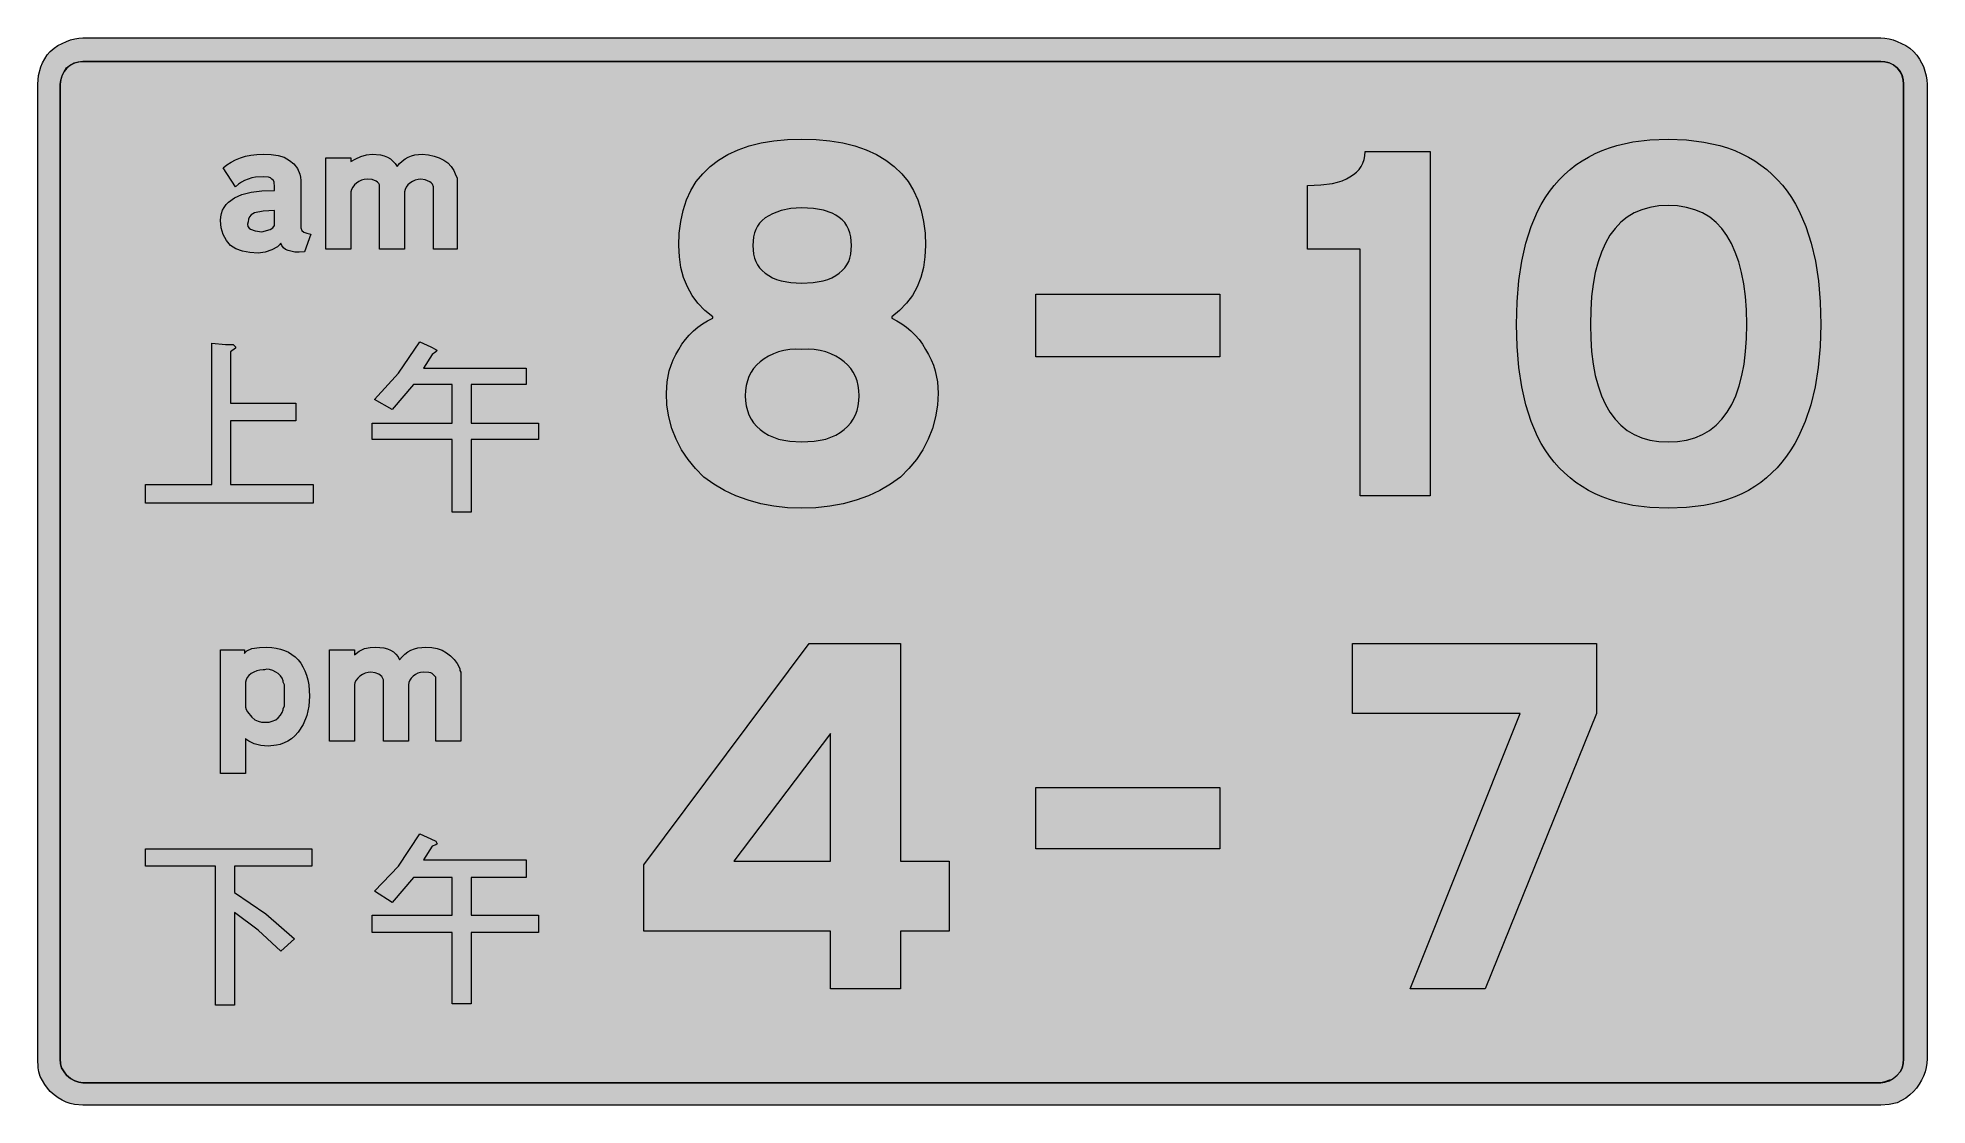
# Model space of a CAD drawing. Header units: metres. Extents: x 58 to 511, y 9 to 265.
import ezdxf

# ---------------------------------------------------------------- set-up
doc = ezdxf.new("R2010")
doc.units = ezdxf.units.M
doc.layers.add('FILL_BLACK_000000', color=7, linetype='Continuous', true_color=0x000000)
doc.layers.add('FILL_WHITE_FFFFFF', color=7, linetype='Continuous', true_color=0xffffff)

msp = doc.modelspace()

# ---------------------------------------------------------------- hatches: boundary and pattern name
at = {"layer": 'FILL_BLACK_000000', "true_color": 0x000000}
h = msp.add_hatch(color=7, dxfattribs=at)
h.dxf.hatch_style = 1
h.paths.add_polyline_path([(500.84, 264.72), (501.84, 264.55), (502.84, 264.27), (503.79, 263.88), (505.85, 262.9), (506.79, 262.28), (507.69, 261.48), (508.49, 260.58), (509.11, 259.68), (510.09, 257.88), (510.77, 255.67), (510.93, 254.63), (510.99, 253.68), (510.99, 19.98), (510.93, 18.96), (510.77, 17.92), (510.5, 16.88), (510.13, 15.85), (509.66, 14.86), (509.09, 13.9), (508.43, 13.01), (507.69, 12.18), (506.79, 11.34), (505.85, 10.6), (504.86, 9.99), (503.79, 9.48), (501.84, 9.07), (499.89, 8.88), (69.09, 8.88), (67.07, 9.06), (66.07, 9.29), (65.08, 9.63), (64.1, 10.08), (63.14, 10.65), (62.2, 11.35), (61.29, 12.18), (60.62, 12.95), (59.98, 13.87), (58.89, 15.78), (58.54, 16.86), (58.36, 17.88), (58.29, 19.98), (58.29, 253.68), (58.46, 255.74), (59, 257.8), (59.42, 258.8), (59.94, 259.75), (60.56, 260.65), (61.29, 261.48), (62.19, 262.28), (63.13, 262.9), (65.19, 263.88), (66.14, 264.27), (67.14, 264.55), (68.14, 264.72), (69.09, 264.78), (499.89, 264.78), (500.84, 264.72)])
h.paths.add_polyline_path([(66.98, 258.66), (66.06, 258.16), (65.26, 257.5), (64.61, 256.71), (64.11, 255.79), (63.8, 254.77), (63.69, 253.68), (63.69, 19.98), (63.73, 18.82), (63.99, 17.88), (64.59, 16.87), (65.19, 16.08), (66.14, 15.29), (67.14, 14.73), (68.14, 14.39), (69.09, 14.28), (499.89, 14.28), (500.84, 14.39), (501.84, 14.73), (502.84, 15.29), (503.79, 16.08), (504.53, 16.86), (504.99, 17.8), (505.22, 18.86), (505.29, 19.98), (505.29, 253.68), (505.22, 254.63), (504.99, 255.63), (504.53, 256.63), (503.79, 257.58), (502.84, 258.32), (501.84, 258.78), (500.84, 259.01), (499.89, 259.08), (69.09, 259.08), (68, 258.97), (66.98, 258.66)], flags=16)
h = msp.add_hatch(color=7, dxfattribs=at)
h.dxf.hatch_style = 1
h.paths.add_polyline_path([(231.51, 153.09), (228.46, 153.93), (225.56, 155), (222.81, 156.28), (220.25, 157.78), (217.89, 159.48), (215.87, 161.49), (214.08, 163.68), (212.54, 166.02), (211.25, 168.52), (210.23, 171.14), (209.49, 173.87), (209.04, 176.69), (208.89, 179.58), (209.06, 182.28), (209.6, 184.94), (210.02, 186.26), (210.54, 187.55), (211.16, 188.83), (211.89, 190.08), (212.62, 191.29), (213.45, 192.43), (214.37, 193.51), (215.38, 194.5), (216.45, 195.42), (217.59, 196.24), (218.77, 196.96), (219.99, 197.58), (219.99, 197.88), (218.09, 199.43), (216.45, 201.14), (215.05, 203.03), (213.92, 205.08), (213.03, 207.3), (212.4, 209.69), (212.02, 212.25), (211.89, 214.98), (212, 217.95), (212.34, 220.76), (212.92, 223.41), (213.73, 225.89), (214.78, 228.19), (216.07, 230.29), (217.6, 232.19), (219.39, 233.88), (221.41, 235.46), (223.66, 236.81), (226.11, 237.95), (228.77, 238.87), (231.62, 239.58), (234.66, 240.08), (237.89, 240.38), (241.29, 240.48), (244.79, 240.38), (248.09, 240.08), (251.19, 239.58), (254.08, 238.87), (256.76, 237.95), (259.22, 236.81), (261.47, 235.46), (263.49, 233.88), (265.28, 232.19), (266.81, 230.29), (268.1, 228.19), (269.15, 225.89), (269.96, 223.41), (270.54, 220.76), (270.88, 217.95), (270.99, 214.98), (270.86, 212.25), (270.48, 209.69), (269.85, 207.3), (268.97, 205.08), (267.83, 203.03), (266.43, 201.14), (264.79, 199.43), (262.89, 197.88), (262.89, 197.58), (264.11, 196.96), (265.29, 196.24), (266.43, 195.42), (267.5, 194.5), (268.51, 193.51), (269.43, 192.43), (270.26, 191.29), (270.99, 190.08), (271.72, 188.83), (272.34, 187.55), (272.86, 186.26), (273.28, 184.94), (273.82, 182.28), (273.99, 179.58), (273.84, 176.69), (273.39, 173.87), (272.65, 171.14), (271.63, 168.52), (270.34, 166.02), (268.8, 163.68), (267.01, 161.49), (264.99, 159.48), (262.63, 157.78), (260.06, 156.28), (257.31, 155), (254.38, 153.93), (251.29, 153.09), (248.07, 152.48), (244.73, 152.11), (241.29, 151.98), (237.95, 152.11), (234.68, 152.48), (231.51, 153.09)])
h.paths.add_polyline_path([(237.08, 189.82), (235.78, 189.48), (234.55, 189.03), (233.4, 188.48), (232.34, 187.82), (231.39, 187.08), (230.55, 186.35), (229.81, 185.52), (229.2, 184.6), (228.69, 183.59), (228.3, 182.52), (228.01, 181.38), (227.85, 180.2), (227.79, 178.98), (227.85, 177.76), (228.01, 176.58), (228.3, 175.44), (228.69, 174.37), (229.2, 173.36), (229.81, 172.44), (230.55, 171.61), (231.39, 170.88), (232.34, 170.15), (233.4, 169.53), (234.55, 169.01), (235.78, 168.59), (237.08, 168.28), (238.44, 168.05), (241.29, 167.88), (244.32, 168.05), (245.73, 168.28), (247.07, 168.59), (248.32, 169.01), (249.47, 169.53), (250.53, 170.15), (251.49, 170.88), (252.33, 171.61), (253.06, 172.44), (253.68, 173.36), (254.19, 174.37), (254.58, 175.44), (254.87, 176.58), (255.03, 177.76), (255.09, 178.98), (255.03, 180.2), (254.87, 181.38), (254.58, 182.52), (254.19, 183.59), (253.68, 184.6), (253.06, 185.52), (252.33, 186.35), (251.49, 187.08), (250.53, 187.82), (249.47, 188.48), (248.32, 189.03), (247.07, 189.48), (245.73, 189.82), (244.32, 190.03), (242.84, 190.12), (241.29, 190.08), (239.84, 190.12), (238.44, 190.03), (237.08, 189.82)], flags=16)
h.paths.add_polyline_path([(252.88, 218.04), (252.55, 218.92), (252.14, 219.73), (251.63, 220.46), (251.03, 221.13), (250.33, 221.73), (249.53, 222.26), (248.65, 222.71), (246.58, 223.42), (244.13, 223.84), (241.29, 223.98), (238.71, 223.82), (236.38, 223.34), (234.33, 222.59), (232.59, 221.58), (231.86, 220.99), (231.24, 220.34), (230.72, 219.62), (230.3, 218.84), (229.99, 217.99), (229.76, 217.07), (229.59, 214.98), (229.76, 212.89), (229.99, 211.97), (230.3, 211.12), (230.72, 210.34), (231.24, 209.62), (231.86, 208.97), (232.59, 208.38), (233.42, 207.76), (234.33, 207.25), (235.32, 206.83), (236.38, 206.5), (238.71, 206.1), (241.29, 205.98), (244.05, 206.1), (246.47, 206.5), (247.55, 206.83), (248.55, 207.25), (249.46, 207.76), (250.29, 208.38), (251.02, 208.97), (251.64, 209.62), (252.16, 210.34), (252.58, 211.12), (252.89, 211.97), (253.12, 212.89), (253.29, 214.98), (253.11, 217.09), (252.88, 218.04)], flags=16)
h = msp.add_hatch(color=7, dxfattribs=at)
h.dxf.hatch_style = 1
h.paths.add_polyline_path([(484.88, 185.73), (484.13, 181.08), (483.09, 176.77), (481.77, 172.81), (480.17, 169.21), (479.28, 167.54), (478.31, 165.96), (477.28, 164.48), (476.19, 163.08), (475.03, 161.72), (473.8, 160.45), (472.5, 159.27), (471.12, 158.18), (469.68, 157.18), (468.16, 156.27), (466.57, 155.45), (464.9, 154.72), (463.16, 154.07), (461.35, 153.51), (459.46, 153.04), (457.5, 152.66), (453.35, 152.15), (448.89, 151.98), (444.53, 152.15), (440.45, 152.66), (436.64, 153.51), (434.84, 154.07), (433.1, 154.72), (431.43, 155.45), (429.83, 156.27), (428.3, 157.18), (426.83, 158.18), (425.42, 159.27), (424.08, 160.45), (422.8, 161.72), (421.59, 163.08), (420.5, 164.48), (419.48, 165.96), (418.53, 167.54), (417.65, 169.21), (416.11, 172.81), (414.84, 176.77), (413.86, 181.08), (413.15, 185.73), (412.73, 190.74), (412.59, 196.08), (412.73, 201.51), (413.15, 206.56), (413.86, 211.23), (414.84, 215.54), (416.11, 219.5), (417.65, 223.12), (418.53, 224.81), (419.48, 226.41), (420.5, 227.93), (421.59, 229.38), (422.8, 230.74), (424.08, 232.01), (425.42, 233.19), (426.83, 234.28), (428.3, 235.28), (429.83, 236.19), (431.43, 237.01), (433.1, 237.74), (434.84, 238.39), (436.64, 238.95), (440.45, 239.8), (444.53, 240.31), (448.89, 240.48), (453.31, 240.31), (457.44, 239.79), (461.29, 238.93), (463.11, 238.37), (464.86, 237.72), (466.54, 236.98), (468.15, 236.16), (469.68, 235.26), (471.15, 234.26), (472.54, 233.18), (473.87, 232.01), (475.12, 230.76), (476.3, 229.42), (477.41, 227.99), (478.45, 226.47), (479.42, 224.87), (480.32, 223.18), (481.14, 221.4), (481.9, 219.54), (483.19, 215.55), (484.19, 211.21), (484.91, 206.51), (485.35, 201.47), (485.49, 196.08), (485.34, 190.74), (484.88, 185.73)])
h.paths.add_polyline_path([(467.46, 202.78), (467.06, 205.77), (466.52, 208.53), (465.83, 211.06), (465.01, 213.38), (464.06, 215.48), (462.99, 217.38), (461.78, 219.07), (460.41, 220.53), (458.87, 221.77), (457.18, 222.78), (455.33, 223.57), (453.33, 224.13), (451.18, 224.47), (448.89, 224.58), (446.65, 224.47), (444.56, 224.13), (442.61, 223.57), (440.79, 222.78), (439.13, 221.78), (437.6, 220.55), (436.22, 219.09), (434.98, 217.42), (433.88, 215.52), (432.93, 213.4), (432.13, 211.06), (431.47, 208.51), (430.95, 205.73), (430.58, 202.73), (430.36, 199.51), (430.29, 196.08), (430.36, 192.7), (430.58, 189.53), (430.95, 186.57), (431.47, 183.83), (432.13, 181.3), (432.93, 178.98), (433.88, 176.89), (434.98, 175), (436.22, 173.34), (437.6, 171.9), (439.13, 170.67), (440.79, 169.67), (442.61, 168.89), (444.56, 168.33), (446.65, 167.99), (448.89, 167.88), (451.18, 167.99), (453.32, 168.33), (455.31, 168.89), (457.16, 169.67), (458.86, 170.67), (460.41, 171.9), (461.81, 173.34), (463.06, 175), (464.17, 176.89), (465.13, 178.98), (465.94, 181.3), (466.61, 183.83), (467.13, 186.57), (467.49, 189.53), (467.72, 192.7), (467.79, 196.08), (467.71, 199.55), (467.46, 202.78)], flags=16)
h = msp.add_hatch(color=7, dxfattribs=at)
h.dxf.hatch_style = 1
h.paths.add_polyline_path([(120.95, 213.36), (119.9, 213.4), (118.29, 213.78), (117.67, 214.06), (117.16, 214.45), (116.77, 214.96), (116.49, 215.58), (116.17, 215.13), (115.69, 214.7), (114.35, 213.93), (112.74, 213.39), (111.09, 213.18), (109.13, 213.29), (107.34, 213.63), (105.77, 214.19), (104.49, 214.98), (103.48, 216.21), (102.73, 217.64), (102.25, 219.24), (102.09, 220.98), (102.15, 221.85), (102.31, 222.67), (102.58, 223.43), (102.95, 224.13), (103.42, 224.78), (103.99, 225.37), (105.39, 226.38), (107.19, 227.17), (109.4, 227.73), (112.01, 228.07), (114.99, 228.18), (114.99, 229.08), (114.92, 230.2), (114.74, 230.6), (114.39, 230.88), (114.06, 231.23), (113.56, 231.4), (112.29, 231.48), (110.49, 231.4), (109.59, 231.23), (108.69, 230.88), (107.84, 230.6), (107.08, 230.2), (106.37, 229.7), (105.69, 229.08), (102.69, 233.58), (103.62, 234.32), (104.61, 234.98), (105.67, 235.55), (106.82, 236.02), (108.04, 236.39), (109.36, 236.66), (110.77, 236.82), (112.29, 236.88), (114.2, 236.81), (115.89, 236.58), (117.35, 236.12), (118.59, 235.38), (119.64, 234.55), (120.5, 233.43), (121.08, 232.09), (121.24, 231.35), (121.29, 230.58), (121.29, 219.18), (121.58, 218.61), (122.04, 218.2), (122.72, 217.91), (123.69, 217.68), (122.19, 213.48), (120.95, 213.36)])
h.paths.add_polyline_path([(108.65, 219.55), (108.9, 219.16), (109.29, 218.88), (110.41, 218.47), (111.99, 218.28), (113.94, 218.8), (114.61, 219.21), (114.99, 219.78), (114.99, 223.38), (112.25, 223.19), (110.19, 222.78), (109.45, 222.33), (108.99, 221.84), (108.76, 221.3), (108.69, 220.68), (108.57, 220.06), (108.65, 219.55)], flags=16)
h = msp.add_hatch(color=7, dxfattribs=at)
h.dxf.hatch_style = 1
h.paths.add_polyline_path([(149.41, 230.81), (148.72, 230.62), (148.07, 230.33), (147.47, 229.94), (146.95, 229.49), (146.55, 228.98), (146.28, 228.44), (146.19, 227.88), (146.19, 214.08), (140.19, 214.08), (140.19, 229.08), (140.13, 229.5), (139.97, 229.87), (139.72, 230.18), (139.36, 230.43), (138.42, 230.77), (137.19, 230.88), (136.52, 230.81), (135.86, 230.62), (135.24, 230.33), (134.68, 229.94), (134.18, 229.49), (133.77, 228.98), (133.47, 228.44), (133.29, 227.88), (133.29, 214.08), (127.29, 214.08), (127.29, 235.98), (133.29, 235.98), (133.29, 235.08), (134.49, 235.79), (135.69, 236.28), (137.04, 236.69), (138.39, 236.88), (140.42, 236.71), (141.29, 236.48), (142.06, 236.17), (142.76, 235.75), (143.37, 235.23), (143.91, 234.61), (144.39, 233.88), (144.98, 234.61), (145.62, 235.23), (146.31, 235.75), (147.05, 236.17), (147.83, 236.48), (148.65, 236.71), (150.39, 236.88), (151.89, 236.71), (153.26, 236.42), (154.48, 236), (155.56, 235.45), (156.51, 234.76), (157.31, 233.93), (157.97, 232.93), (158.49, 231.78), (158.75, 231.22), (158.79, 230.88), (158.79, 229.98), (158.79, 229.68), (158.79, 214.08), (153.09, 214.08), (153.09, 229.08), (152.86, 229.68), (152.58, 230.01), (152.19, 230.28), (151.14, 230.69), (150.09, 230.88), (149.41, 230.81)])
h = msp.add_hatch(color=7, dxfattribs=at)
h.dxf.hatch_style = 1
h.paths.add_polyline_path([(391.89, 154.98), (375.09, 154.98), (375.09, 214.08), (362.49, 214.08), (362.49, 229.38), (365.69, 229.5), (368.49, 229.87), (369.73, 230.16), (370.84, 230.52), (371.83, 230.96), (372.69, 231.48), (373.53, 231.97), (374.27, 232.54), (374.88, 233.19), (375.39, 233.92), (375.78, 234.71), (376.06, 235.57), (376.23, 236.5), (376.29, 237.48), (391.89, 237.48), (391.89, 154.98)])
h = msp.add_hatch(color=7, dxfattribs=at)
h.dxf.hatch_style = 1
h.paths.add_polyline_path([(341.49, 203.28), (341.49, 188.28), (297.39, 188.28), (297.39, 203.28), (341.49, 203.28)])
h = msp.add_hatch(color=7, dxfattribs=at)
h.dxf.hatch_style = 1
h.paths.add_polyline_path([(105.09, 191.28), (105.69, 190.68), (105.69, 190.38), (104.49, 189.48), (104.49, 177.18), (120.09, 177.18), (120.09, 172.98), (104.49, 172.98), (104.49, 157.68), (124.29, 157.68), (124.29, 153.18), (84.09, 153.18), (84.09, 157.68), (99.99, 157.68), (99.99, 191.58), (103.29, 191.28), (105.09, 191.28)])
h = msp.add_hatch(color=7, dxfattribs=at)
h.dxf.hatch_style = 1
h.paths.add_polyline_path([(144.69, 184.38), (149.79, 191.88), (152.49, 190.68), (153.69, 190.08), (153.99, 189.78), (153.69, 189.48), (152.79, 188.88), (150.69, 185.58), (175.29, 185.58), (175.29, 181.68), (162.09, 181.68), (162.09, 172.38), (178.29, 172.38), (178.29, 168.48), (162.09, 168.48), (162.09, 151.08), (157.59, 151.08), (157.59, 168.48), (138.39, 168.48), (138.39, 172.38), (157.59, 172.38), (157.59, 181.68), (148.29, 181.68), (143.19, 175.68), (138.99, 178.08), (144.69, 184.38)])
h = msp.add_hatch(color=7, dxfattribs=at)
h.dxf.hatch_style = 1
h.paths.add_polyline_path([(122.72, 102.29), (121.87, 100.19), (120.69, 98.28), (119.89, 97.45), (119.06, 96.75), (118.2, 96.18), (117.31, 95.73), (116.4, 95.39), (115.46, 95.16), (113.49, 94.98), (111.72, 95.13), (110.11, 95.54), (108.85, 96.12), (108.4, 96.44), (108.09, 96.78), (108.09, 88.38), (102.09, 88.38), (102.09, 118.08), (107.79, 118.08), (107.79, 117.18), (107.94, 117.45), (108.35, 117.78), (109.59, 118.38), (111.39, 118.64), (113.19, 118.68), (114.34, 118.63), (115.44, 118.48), (116.47, 118.24), (117.44, 117.91), (118.35, 117.48), (119.19, 116.96), (119.96, 116.34), (120.65, 115.64), (121.28, 114.85), (121.82, 113.98), (122.29, 113.02), (122.68, 111.97), (122.99, 110.84), (123.21, 109.64), (123.39, 106.98), (123.22, 104.57), (122.72, 102.29)])
h.paths.add_polyline_path([(114.45, 100.93), (115.29, 101.28), (115.91, 101.78), (116.42, 102.37), (116.81, 103.01), (117.09, 103.68), (117.09, 103.98), (117.39, 104.58), (117.39, 104.88), (117.39, 109.38), (117.39, 109.68), (117.09, 110.28), (117.09, 110.58), (116.81, 111.25), (116.42, 111.85), (115.91, 112.35), (115.29, 112.68), (114.57, 113.07), (113.83, 113.32), (113.14, 113.4), (112.59, 113.28), (112.29, 113.28), (111.51, 113.21), (110.75, 113.02), (110.04, 112.73), (109.4, 112.34), (108.87, 111.89), (108.45, 111.38), (108.18, 110.84), (108.09, 110.28), (108.09, 104.28), (108.2, 103.78), (108.5, 103.19), (109.59, 101.88), (110.31, 101.31), (111.09, 100.94), (111.87, 100.74), (112.59, 100.68), (113.71, 100.75), (114.45, 100.93)], flags=16)
h = msp.add_hatch(color=7, dxfattribs=at)
h.dxf.hatch_style = 1
h.paths.add_polyline_path([(150.02, 112.61), (149.37, 112.42), (148.76, 112.13), (148.21, 111.74), (147.75, 111.29), (147.4, 110.78), (147.17, 110.24), (147.09, 109.68), (147.09, 96.18), (141.09, 96.18), (141.09, 110.88), (140.71, 111.67), (140.04, 112.23), (139.15, 112.57), (138.09, 112.68), (137.41, 112.61), (136.72, 112.42), (136.06, 112.13), (135.47, 111.74), (134.95, 111.29), (134.55, 110.78), (134.28, 110.24), (134.19, 109.68), (134.19, 96.18), (128.19, 96.18), (128.19, 118.08), (134.19, 118.08), (134.19, 116.88), (135.28, 117.74), (136.59, 118.38), (137.94, 118.64), (139.29, 118.68), (141.19, 118.51), (142.04, 118.28), (142.81, 117.97), (143.5, 117.55), (144.1, 117.03), (144.6, 116.41), (144.99, 115.68), (145.58, 116.41), (146.23, 117.03), (146.93, 117.55), (147.69, 117.97), (148.51, 118.28), (149.38, 118.51), (151.29, 118.68), (152.7, 118.6), (153.99, 118.35), (155.17, 117.94), (156.24, 117.37), (157.2, 116.64), (158.04, 115.77), (158.77, 114.75), (159.39, 113.58), (159.43, 113.13), (159.69, 112.68), (159.69, 111.78), (159.69, 96.18), (153.69, 96.18), (153.69, 110.88), (153.69, 111.48), (152.79, 112.38), (152.46, 112.55), (151.96, 112.64), (150.69, 112.68), (150.02, 112.61)])
h = msp.add_hatch(color=7, dxfattribs=at)
h.dxf.hatch_style = 1
h.paths.add_polyline_path([(276.69, 50.58), (264.99, 50.58), (264.99, 36.78), (248.19, 36.78), (248.19, 50.58), (203.49, 50.58), (203.49, 66.48), (243.09, 119.58), (264.99, 119.58), (264.99, 67.38), (276.69, 67.38), (276.69, 50.58)])
h.paths.add_polyline_path([(248.19, 67.38), (248.19, 97.98), (225.09, 67.38), (248.19, 67.38)], flags=16)
h = msp.add_hatch(color=7, dxfattribs=at)
h.dxf.hatch_style = 1
h.paths.add_polyline_path([(413.49, 102.78), (373.29, 102.78), (373.29, 119.58), (431.79, 119.58), (431.79, 102.78), (405.09, 36.78), (387.09, 36.78), (413.49, 102.78)])
h = msp.add_hatch(color=7, dxfattribs=at)
h.dxf.hatch_style = 1
h.paths.add_polyline_path([(297.39, 85.08), (341.49, 85.08), (341.49, 70.38), (297.39, 70.38), (297.39, 85.08)])
h = msp.add_hatch(color=7, dxfattribs=at)
h.dxf.hatch_style = 1
h.paths.add_polyline_path([(144.69, 66.18), (149.79, 73.98), (152.49, 72.78), (153.69, 72.18), (153.99, 71.58), (153.69, 71.28), (152.79, 70.98), (150.69, 67.68), (175.29, 67.68), (175.29, 63.48), (162.09, 63.48), (162.09, 54.48), (178.29, 54.48), (178.29, 50.28), (162.09, 50.28), (162.09, 33.18), (157.59, 33.18), (157.59, 50.28), (138.39, 50.28), (138.39, 54.48), (157.59, 54.48), (157.59, 63.48), (148.29, 63.48), (143.19, 57.48), (138.99, 60.18), (144.69, 66.18)])
h = msp.add_hatch(color=7, dxfattribs=at)
h.dxf.hatch_style = 1
h.paths.add_polyline_path([(123.99, 70.38), (123.99, 66.18), (105.39, 66.18), (105.39, 59.88), (112.89, 54.78), (119.79, 48.78), (116.49, 45.78), (111.09, 50.88), (105.39, 55.08), (105.39, 32.88), (100.89, 32.88), (100.89, 66.18), (84.09, 66.18), (84.09, 70.38), (123.99, 70.38)])
at = {"layer": 'FILL_WHITE_FFFFFF', "true_color": 0xffffff}
h = msp.add_hatch(color=7, dxfattribs=at)
h.dxf.hatch_style = 1
h.paths.add_polyline_path([(499.89, 259.08), (500.83, 259.04), (501.99, 258.78), (502.89, 258.29), (503.79, 257.58), (504.5, 256.68), (504.99, 255.78), (505.25, 254.73), (505.29, 253.68), (505.29, 19.98), (505.22, 18.86), (504.99, 17.8), (504.53, 16.86), (503.79, 16.08), (502.89, 15.25), (502.44, 14.98), (501.99, 14.88), (500.83, 14.47), (499.89, 14.28), (69.09, 14.28), (68.14, 14.39), (67.14, 14.73), (66.14, 15.29), (65.19, 16.08), (64.59, 16.87), (63.99, 17.88), (63.73, 18.82), (63.69, 19.98), (63.69, 253.68), (63.8, 254.63), (64.1, 255.63), (64.58, 256.63), (65.19, 257.58), (66.14, 258.32), (67.14, 258.78), (68.14, 259.01), (69.09, 259.08), (499.89, 259.08)])

# ---------------------------------------------------------------- linework, layer by layer
at = {"layer": 'FILL_BLACK_000000', "lineweight": 0, "true_color": 0x000000}
for points in [[(500.84, 264.72), (501.84, 264.55), (502.84, 264.27), (503.79, 263.88), (505.85, 262.9), (506.79, 262.28), (507.69, 261.48), (508.49, 260.58), (509.11, 259.68), (510.09, 257.88), (510.77, 255.67), (510.93, 254.63), (510.99, 253.68), (510.99, 19.98), (510.93, 18.96), (510.77, 17.92), (510.5, 16.88), (510.13, 15.85), (509.66, 14.86), (509.09, 13.9), (508.43, 13.01), (507.69, 12.18), (506.79, 11.34), (505.85, 10.6), (504.86, 9.99), (503.79, 9.48), (501.84, 9.07), (499.89, 8.88), (69.09, 8.88), (67.07, 9.06), (66.07, 9.29), (65.08, 9.63), (64.1, 10.08), (63.14, 10.65), (62.2, 11.35), (61.29, 12.18), (60.62, 12.95), (59.98, 13.87), (58.89, 15.78), (58.54, 16.86), (58.36, 17.88), (58.29, 19.98), (58.29, 253.68), (58.46, 255.74), (59, 257.8), (59.42, 258.8), (59.94, 259.75), (60.56, 260.65), (61.29, 261.48), (62.19, 262.28), (63.13, 262.9), (65.19, 263.88), (66.14, 264.27), (67.14, 264.55), (68.14, 264.72), (69.09, 264.78), (499.89, 264.78)], [(66.98, 258.66), (66.06, 258.16), (65.26, 257.5), (64.61, 256.71), (64.11, 255.79), (63.8, 254.77), (63.69, 253.68), (63.69, 19.98), (63.73, 18.82), (63.99, 17.88), (64.59, 16.87), (65.19, 16.08), (66.14, 15.29), (67.14, 14.73), (68.14, 14.39), (69.09, 14.28), (499.89, 14.28), (500.84, 14.39), (501.84, 14.73), (502.84, 15.29), (503.79, 16.08), (504.53, 16.86), (504.99, 17.8), (505.22, 18.86), (505.29, 19.98), (505.29, 253.68), (505.22, 254.63), (504.99, 255.63), (504.53, 256.63), (503.79, 257.58), (502.84, 258.32), (501.84, 258.78), (500.84, 259.01), (499.89, 259.08), (69.09, 259.08), (68, 258.97)], [(231.51, 153.09), (228.46, 153.93), (225.56, 155), (222.81, 156.28), (220.25, 157.78), (217.89, 159.48), (215.87, 161.49), (214.08, 163.68), (212.54, 166.02), (211.25, 168.52), (210.23, 171.14), (209.49, 173.87), (209.04, 176.69), (208.89, 179.58), (209.06, 182.28), (209.6, 184.94), (210.02, 186.26), (210.54, 187.55), (211.16, 188.83), (211.89, 190.08), (212.62, 191.29), (213.45, 192.43), (214.37, 193.51), (215.38, 194.5), (216.45, 195.42), (217.59, 196.24), (218.77, 196.96), (219.99, 197.58), (219.99, 197.88), (218.09, 199.43), (216.45, 201.14), (215.05, 203.03), (213.92, 205.08), (213.03, 207.3), (212.4, 209.69), (212.02, 212.25), (211.89, 214.98), (212, 217.95), (212.34, 220.76), (212.92, 223.41), (213.73, 225.89), (214.78, 228.19), (216.07, 230.29), (217.6, 232.19), (219.39, 233.88), (221.41, 235.46), (223.66, 236.81), (226.11, 237.95), (228.77, 238.87), (231.62, 239.58), (234.66, 240.08), (237.89, 240.38), (241.29, 240.48), (244.79, 240.38), (248.09, 240.08), (251.19, 239.58), (254.08, 238.87), (256.76, 237.95), (259.22, 236.81), (261.47, 235.46), (263.49, 233.88), (265.28, 232.19), (266.81, 230.29), (268.1, 228.19), (269.15, 225.89), (269.96, 223.41), (270.54, 220.76), (270.88, 217.95), (270.99, 214.98), (270.86, 212.25), (270.48, 209.69), (269.85, 207.3), (268.97, 205.08), (267.83, 203.03), (266.43, 201.14), (264.79, 199.43), (262.89, 197.88), (262.89, 197.58), (264.11, 196.96), (265.29, 196.24), (266.43, 195.42), (267.5, 194.5), (268.51, 193.51), (269.43, 192.43), (270.26, 191.29), (270.99, 190.08), (271.72, 188.83), (272.34, 187.55), (272.86, 186.26), (273.28, 184.94), (273.82, 182.28), (273.99, 179.58), (273.84, 176.69), (273.39, 173.87), (272.65, 171.14), (271.63, 168.52), (270.34, 166.02), (268.8, 163.68), (267.01, 161.49), (264.99, 159.48), (262.63, 157.78), (260.06, 156.28), (257.31, 155), (254.38, 153.93), (251.29, 153.09), (248.07, 152.48), (244.73, 152.11), (241.29, 151.98), (237.95, 152.11), (234.68, 152.48)], [(484.88, 185.73), (484.13, 181.08), (483.09, 176.77), (481.77, 172.81), (480.17, 169.21), (479.28, 167.54), (478.31, 165.96), (477.28, 164.48), (476.19, 163.08), (475.03, 161.72), (473.8, 160.45), (472.5, 159.27), (471.12, 158.18), (469.68, 157.18), (468.16, 156.27), (466.57, 155.45), (464.9, 154.72), (463.16, 154.07), (461.35, 153.51), (459.46, 153.04), (457.5, 152.66), (453.35, 152.15), (448.89, 151.98), (444.53, 152.15), (440.45, 152.66), (436.64, 153.51), (434.84, 154.07), (433.1, 154.72), (431.43, 155.45), (429.83, 156.27), (428.3, 157.18), (426.83, 158.18), (425.42, 159.27), (424.08, 160.45), (422.8, 161.72), (421.59, 163.08), (420.5, 164.48), (419.48, 165.96), (418.53, 167.54), (417.65, 169.21), (416.11, 172.81), (414.84, 176.77), (413.86, 181.08), (413.15, 185.73), (412.73, 190.74), (412.59, 196.08), (412.73, 201.51), (413.15, 206.56), (413.86, 211.23), (414.84, 215.54), (416.11, 219.5), (417.65, 223.12), (418.53, 224.81), (419.48, 226.41), (420.5, 227.93), (421.59, 229.38), (422.8, 230.74), (424.08, 232.01), (425.42, 233.19), (426.83, 234.28), (428.3, 235.28), (429.83, 236.19), (431.43, 237.01), (433.1, 237.74), (434.84, 238.39), (436.64, 238.95), (440.45, 239.8), (444.53, 240.31), (448.89, 240.48), (453.31, 240.31), (457.44, 239.79), (461.29, 238.93), (463.11, 238.37), (464.86, 237.72), (466.54, 236.98), (468.15, 236.16), (469.68, 235.26), (471.15, 234.26), (472.54, 233.18), (473.87, 232.01), (475.12, 230.76), (476.3, 229.42), (477.41, 227.99), (478.45, 226.47), (479.42, 224.87), (480.32, 223.18), (481.14, 221.4), (481.9, 219.54), (483.19, 215.55), (484.19, 211.21), (484.91, 206.51), (485.35, 201.47), (485.49, 196.08), (485.34, 190.74)], [(120.95, 213.36), (119.9, 213.4), (118.29, 213.78), (117.67, 214.06), (117.16, 214.45), (116.77, 214.96), (116.49, 215.58), (116.17, 215.13), (115.69, 214.7), (114.35, 213.93), (112.74, 213.39), (111.09, 213.18), (109.13, 213.29), (107.34, 213.63), (105.77, 214.19), (104.49, 214.98), (103.48, 216.21), (102.73, 217.64), (102.25, 219.24), (102.09, 220.98), (102.15, 221.85), (102.31, 222.67), (102.58, 223.43), (102.95, 224.13), (103.42, 224.78), (103.99, 225.37), (105.39, 226.38), (107.19, 227.17), (109.4, 227.73), (112.01, 228.07), (114.99, 228.18), (114.99, 229.08), (114.92, 230.2), (114.74, 230.6), (114.39, 230.88), (114.06, 231.23), (113.56, 231.4), (112.29, 231.48), (110.49, 231.4), (109.59, 231.23), (108.69, 230.88), (107.84, 230.6), (107.08, 230.2), (106.37, 229.7), (105.69, 229.08), (102.69, 233.58), (103.62, 234.32), (104.61, 234.98), (105.67, 235.55), (106.82, 236.02), (108.04, 236.39), (109.36, 236.66), (110.77, 236.82), (112.29, 236.88), (114.2, 236.81), (115.89, 236.58), (117.35, 236.12), (118.59, 235.38), (119.64, 234.55), (120.5, 233.43), (121.08, 232.09), (121.24, 231.35), (121.29, 230.58), (121.29, 219.18), (121.58, 218.61), (122.04, 218.2), (122.72, 217.91), (123.69, 217.68), (122.19, 213.48)], [(149.41, 230.81), (148.72, 230.62), (148.07, 230.33), (147.47, 229.94), (146.95, 229.49), (146.55, 228.98), (146.28, 228.44), (146.19, 227.88), (146.19, 214.08), (140.19, 214.08), (140.19, 229.08), (140.13, 229.5), (139.97, 229.87), (139.72, 230.18), (139.36, 230.43), (138.42, 230.77), (137.19, 230.88), (136.52, 230.81), (135.86, 230.62), (135.24, 230.33), (134.68, 229.94), (134.18, 229.49), (133.77, 228.98), (133.47, 228.44), (133.29, 227.88), (133.29, 214.08), (127.29, 214.08), (127.29, 235.98), (133.29, 235.98), (133.29, 235.08), (134.49, 235.79), (135.69, 236.28), (137.04, 236.69), (138.39, 236.88), (140.42, 236.71), (141.29, 236.48), (142.06, 236.17), (142.76, 235.75), (143.37, 235.23), (143.91, 234.61), (144.39, 233.88), (144.98, 234.61), (145.62, 235.23), (146.31, 235.75), (147.05, 236.17), (147.83, 236.48), (148.65, 236.71), (150.39, 236.88), (151.89, 236.71), (153.26, 236.42), (154.48, 236), (155.56, 235.45), (156.51, 234.76), (157.31, 233.93), (157.97, 232.93), (158.49, 231.78), (158.75, 231.22), (158.79, 230.88), (158.79, 229.98), (158.79, 229.68), (158.79, 214.08), (153.09, 214.08), (153.09, 229.08), (152.86, 229.68), (152.58, 230.01), (152.19, 230.28), (151.14, 230.69), (150.09, 230.88)], [(391.89, 154.98), (375.09, 154.98), (375.09, 214.08), (362.49, 214.08), (362.49, 229.38), (365.69, 229.5), (368.49, 229.87), (369.73, 230.16), (370.84, 230.52), (371.83, 230.96), (372.69, 231.48), (373.53, 231.97), (374.27, 232.54), (374.88, 233.19), (375.39, 233.92), (375.78, 234.71), (376.06, 235.57), (376.23, 236.5), (376.29, 237.48), (391.89, 237.48)], [(108.65, 219.55), (108.9, 219.16), (109.29, 218.88), (110.41, 218.47), (111.99, 218.28), (113.94, 218.8), (114.61, 219.21), (114.99, 219.78), (114.99, 223.38), (112.25, 223.19), (110.19, 222.78), (109.45, 222.33), (108.99, 221.84), (108.76, 221.3), (108.69, 220.68), (108.57, 220.06)], [(252.88, 218.04), (252.55, 218.92), (252.14, 219.73), (251.63, 220.46), (251.03, 221.13), (250.33, 221.73), (249.53, 222.26), (248.65, 222.71), (246.58, 223.42), (244.13, 223.84), (241.29, 223.98), (238.71, 223.82), (236.38, 223.34), (234.33, 222.59), (232.59, 221.58), (231.86, 220.99), (231.24, 220.34), (230.72, 219.62), (230.3, 218.84), (229.99, 217.99), (229.76, 217.07), (229.59, 214.98), (229.76, 212.89), (229.99, 211.97), (230.3, 211.12), (230.72, 210.34), (231.24, 209.62), (231.86, 208.97), (232.59, 208.38), (233.42, 207.76), (234.33, 207.25), (235.32, 206.83), (236.38, 206.5), (238.71, 206.1), (241.29, 205.98), (244.05, 206.1), (246.47, 206.5), (247.55, 206.83), (248.55, 207.25), (249.46, 207.76), (250.29, 208.38), (251.02, 208.97), (251.64, 209.62), (252.16, 210.34), (252.58, 211.12), (252.89, 211.97), (253.12, 212.89), (253.29, 214.98), (253.11, 217.09)], [(467.46, 202.78), (467.06, 205.77), (466.52, 208.53), (465.83, 211.06), (465.01, 213.38), (464.06, 215.48), (462.99, 217.38), (461.78, 219.07), (460.41, 220.53), (458.87, 221.77), (457.18, 222.78), (455.33, 223.57), (453.33, 224.13), (451.18, 224.47), (448.89, 224.58), (446.65, 224.47), (444.56, 224.13), (442.61, 223.57), (440.79, 222.78), (439.13, 221.78), (437.6, 220.55), (436.22, 219.09), (434.98, 217.42), (433.88, 215.52), (432.93, 213.4), (432.13, 211.06), (431.47, 208.51), (430.95, 205.73), (430.58, 202.73), (430.36, 199.51), (430.29, 196.08), (430.36, 192.7), (430.58, 189.53), (430.95, 186.57), (431.47, 183.83), (432.13, 181.3), (432.93, 178.98), (433.88, 176.89), (434.98, 175), (436.22, 173.34), (437.6, 171.9), (439.13, 170.67), (440.79, 169.67), (442.61, 168.89), (444.56, 168.33), (446.65, 167.99), (448.89, 167.88), (451.18, 167.99), (453.32, 168.33), (455.31, 168.89), (457.16, 169.67), (458.86, 170.67), (460.41, 171.9), (461.81, 173.34), (463.06, 175), (464.17, 176.89), (465.13, 178.98), (465.94, 181.3), (466.61, 183.83), (467.13, 186.57), (467.49, 189.53), (467.72, 192.7), (467.79, 196.08), (467.71, 199.55)], [(341.49, 203.28), (341.49, 188.28), (297.39, 188.28), (297.39, 203.28)], [(105.09, 191.28), (105.69, 190.68), (105.69, 190.38), (104.49, 189.48), (104.49, 177.18), (120.09, 177.18), (120.09, 172.98), (104.49, 172.98), (104.49, 157.68), (124.29, 157.68), (124.29, 153.18), (84.09, 153.18), (84.09, 157.68), (99.99, 157.68), (99.99, 191.58), (103.29, 191.28)], [(144.69, 184.38), (149.79, 191.88), (152.49, 190.68), (153.69, 190.08), (153.99, 189.78), (153.69, 189.48), (152.79, 188.88), (150.69, 185.58), (175.29, 185.58), (175.29, 181.68), (162.09, 181.68), (162.09, 172.38), (178.29, 172.38), (178.29, 168.48), (162.09, 168.48), (162.09, 151.08), (157.59, 151.08), (157.59, 168.48), (138.39, 168.48), (138.39, 172.38), (157.59, 172.38), (157.59, 181.68), (148.29, 181.68), (143.19, 175.68), (138.99, 178.08)], [(237.08, 189.82), (235.78, 189.48), (234.55, 189.03), (233.4, 188.48), (232.34, 187.82), (231.39, 187.08), (230.55, 186.35), (229.81, 185.52), (229.2, 184.6), (228.69, 183.59), (228.3, 182.52), (228.01, 181.38), (227.85, 180.2), (227.79, 178.98), (227.85, 177.76), (228.01, 176.58), (228.3, 175.44), (228.69, 174.37), (229.2, 173.36), (229.81, 172.44), (230.55, 171.61), (231.39, 170.88), (232.34, 170.15), (233.4, 169.53), (234.55, 169.01), (235.78, 168.59), (237.08, 168.28), (238.44, 168.05), (241.29, 167.88), (244.32, 168.05), (245.73, 168.28), (247.07, 168.59), (248.32, 169.01), (249.47, 169.53), (250.53, 170.15), (251.49, 170.88), (252.33, 171.61), (253.06, 172.44), (253.68, 173.36), (254.19, 174.37), (254.58, 175.44), (254.87, 176.58), (255.03, 177.76), (255.09, 178.98), (255.03, 180.2), (254.87, 181.38), (254.58, 182.52), (254.19, 183.59), (253.68, 184.6), (253.06, 185.52), (252.33, 186.35), (251.49, 187.08), (250.53, 187.82), (249.47, 188.48), (248.32, 189.03), (247.07, 189.48), (245.73, 189.82), (244.32, 190.03), (242.84, 190.12), (241.29, 190.08), (239.84, 190.12), (238.44, 190.03)], [(122.72, 102.29), (121.87, 100.19), (120.69, 98.28), (119.89, 97.45), (119.06, 96.75), (118.2, 96.18), (117.31, 95.73), (116.4, 95.39), (115.46, 95.16), (113.49, 94.98), (111.72, 95.13), (110.11, 95.54), (108.85, 96.12), (108.4, 96.44), (108.09, 96.78), (108.09, 88.38), (102.09, 88.38), (102.09, 118.08), (107.79, 118.08), (107.79, 117.18), (107.94, 117.45), (108.35, 117.78), (109.59, 118.38), (111.39, 118.64), (113.19, 118.68), (114.34, 118.63), (115.44, 118.48), (116.47, 118.24), (117.44, 117.91), (118.35, 117.48), (119.19, 116.96), (119.96, 116.34), (120.65, 115.64), (121.28, 114.85), (121.82, 113.98), (122.29, 113.02), (122.68, 111.97), (122.99, 110.84), (123.21, 109.64), (123.39, 106.98), (123.22, 104.57)], [(150.02, 112.61), (149.37, 112.42), (148.76, 112.13), (148.21, 111.74), (147.75, 111.29), (147.4, 110.78), (147.17, 110.24), (147.09, 109.68), (147.09, 96.18), (141.09, 96.18), (141.09, 110.88), (140.71, 111.67), (140.04, 112.23), (139.15, 112.57), (138.09, 112.68), (137.41, 112.61), (136.72, 112.42), (136.06, 112.13), (135.47, 111.74), (134.95, 111.29), (134.55, 110.78), (134.28, 110.24), (134.19, 109.68), (134.19, 96.18), (128.19, 96.18), (128.19, 118.08), (134.19, 118.08), (134.19, 116.88), (135.28, 117.74), (136.59, 118.38), (137.94, 118.64), (139.29, 118.68), (141.19, 118.51), (142.04, 118.28), (142.81, 117.97), (143.5, 117.55), (144.1, 117.03), (144.6, 116.41), (144.99, 115.68), (145.58, 116.41), (146.23, 117.03), (146.93, 117.55), (147.69, 117.97), (148.51, 118.28), (149.38, 118.51), (151.29, 118.68), (152.7, 118.6), (153.99, 118.35), (155.17, 117.94), (156.24, 117.37), (157.2, 116.64), (158.04, 115.77), (158.77, 114.75), (159.39, 113.58), (159.43, 113.13), (159.69, 112.68), (159.69, 111.78), (159.69, 96.18), (153.69, 96.18), (153.69, 110.88), (153.69, 111.48), (152.79, 112.38), (152.46, 112.55), (151.96, 112.64), (150.69, 112.68)], [(276.69, 50.58), (264.99, 50.58), (264.99, 36.78), (248.19, 36.78), (248.19, 50.58), (203.49, 50.58), (203.49, 66.48), (243.09, 119.58), (264.99, 119.58), (264.99, 67.38), (276.69, 67.38)], [(413.49, 102.78), (373.29, 102.78), (373.29, 119.58), (431.79, 119.58), (431.79, 102.78), (405.09, 36.78), (387.09, 36.78)], [(114.45, 100.93), (115.29, 101.28), (115.91, 101.78), (116.42, 102.37), (116.81, 103.01), (117.09, 103.68), (117.09, 103.98), (117.39, 104.58), (117.39, 104.88), (117.39, 109.38), (117.39, 109.68), (117.09, 110.28), (117.09, 110.58), (116.81, 111.25), (116.42, 111.85), (115.91, 112.35), (115.29, 112.68), (114.57, 113.07), (113.83, 113.32), (113.14, 113.4), (112.59, 113.28), (112.29, 113.28), (111.51, 113.21), (110.75, 113.02), (110.04, 112.73), (109.4, 112.34), (108.87, 111.89), (108.45, 111.38), (108.18, 110.84), (108.09, 110.28), (108.09, 104.28), (108.2, 103.78), (108.5, 103.19), (109.59, 101.88), (110.31, 101.31), (111.09, 100.94), (111.87, 100.74), (112.59, 100.68), (113.71, 100.75)], [(248.19, 67.38), (248.19, 97.98), (225.09, 67.38)], [(297.39, 85.08), (341.49, 85.08), (341.49, 70.38), (297.39, 70.38)], [(144.69, 66.18), (149.79, 73.98), (152.49, 72.78), (153.69, 72.18), (153.99, 71.58), (153.69, 71.28), (152.79, 70.98), (150.69, 67.68), (175.29, 67.68), (175.29, 63.48), (162.09, 63.48), (162.09, 54.48), (178.29, 54.48), (178.29, 50.28), (162.09, 50.28), (162.09, 33.18), (157.59, 33.18), (157.59, 50.28), (138.39, 50.28), (138.39, 54.48), (157.59, 54.48), (157.59, 63.48), (148.29, 63.48), (143.19, 57.48), (138.99, 60.18)], [(123.99, 70.38), (123.99, 66.18), (105.39, 66.18), (105.39, 59.88), (112.89, 54.78), (119.79, 48.78), (116.49, 45.78), (111.09, 50.88), (105.39, 55.08), (105.39, 32.88), (100.89, 32.88), (100.89, 66.18), (84.09, 66.18), (84.09, 70.38)]]:
    msp.add_lwpolyline(points, close=True, dxfattribs=at)
at = {"layer": 'FILL_WHITE_FFFFFF', "lineweight": 0, "true_color": 0xffffff}
msp.add_lwpolyline([(499.89, 259.08), (500.83, 259.04), (501.99, 258.78), (502.89, 258.29), (503.79, 257.58), (504.5, 256.68), (504.99, 255.78), (505.25, 254.73), (505.29, 253.68), (505.29, 19.98), (505.22, 18.86), (504.99, 17.8), (504.53, 16.86), (503.79, 16.08), (502.89, 15.25), (502.44, 14.98), (501.99, 14.88), (500.83, 14.47), (499.89, 14.28), (69.09, 14.28), (68.14, 14.39), (67.14, 14.73), (66.14, 15.29), (65.19, 16.08), (64.59, 16.87), (63.99, 17.88), (63.73, 18.82), (63.69, 19.98), (63.69, 253.68), (63.8, 254.63), (64.1, 255.63), (64.58, 256.63), (65.19, 257.58), (66.14, 258.32), (67.14, 258.78), (68.14, 259.01), (69.09, 259.08)], close=True, dxfattribs=at)

doc.saveas('drawing.dxf')
